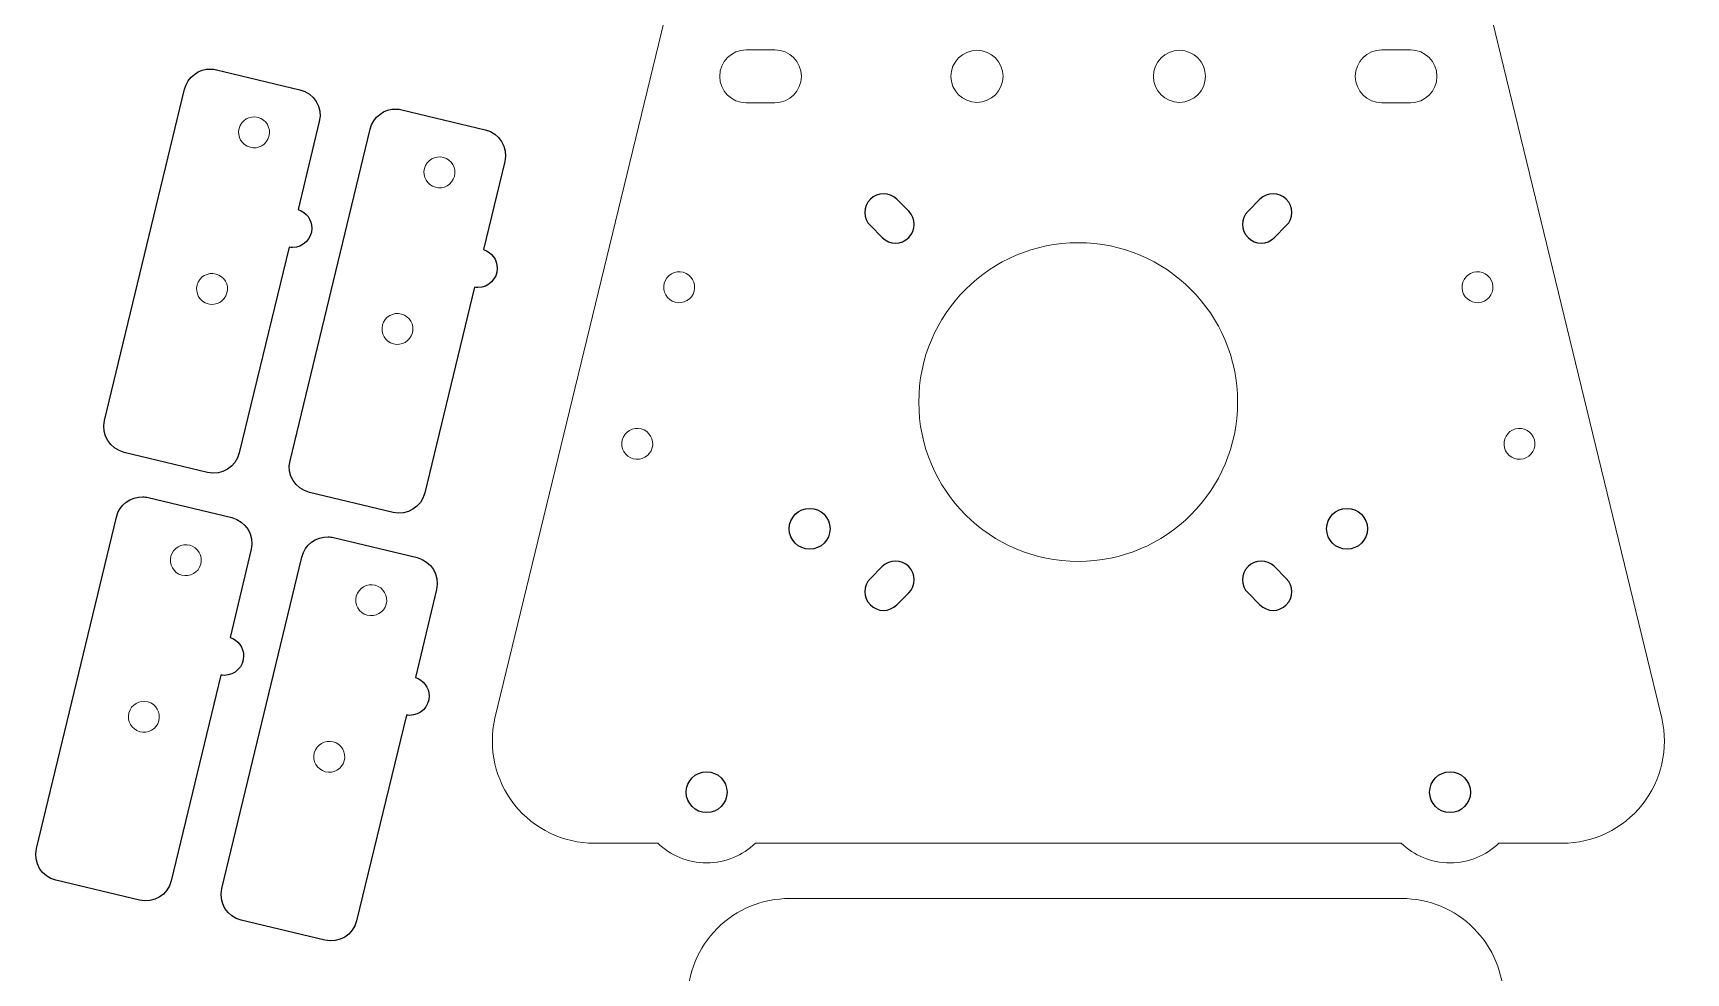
# Model space of a CAD drawing. Header units: inches. Extents: x -12 to 12, y -7.2 to 7.2.
# Drawn here: x -12 to -3.9, y -1.07 to 3.53 of the extents above; entities that cross this region are included whole.
import ezdxf

# ---------------------------------------------------------------- set-up
doc = ezdxf.new("R2010")
doc.units = ezdxf.units.IN
doc.header["$MEASUREMENT"] = 0
doc.layers.add('Layer 1', color=7, linetype='Continuous')

msp = doc.modelspace()

# ---------------------------------------------------------------- linework, layer by layer
at = {"layer": 'Layer 1', "lineweight": 20}
for points, knots in [([(-8.3793, 5.9391), (-8.5119, 5.9391), (-8.6391, 5.8864), (-8.7329, 5.7927), (-8.7329, 5.7927), (-8.8267, 5.6989), (-8.8793, 5.5717), (-8.8793, 5.4391), (-8.8793, 5.4391), (-8.8793, 5.4391), (-8.8793, 3.713), (-8.8793, 3.713), (-8.8793, 3.713), (-8.8793, 3.713), (-9.7378, 0.1752), (-9.7378, 0.1752), (-9.7378, 0.1752), (-9.7721, 0.0268), (-9.7368, -0.1292), (-9.6419, -0.2485), (-9.6419, -0.2485), (-9.5471, -0.3678), (-9.403, -0.4373), (-9.2506, -0.4373), (-9.2506, -0.4373), (-9.2506, -0.4373), (-8.9399, -0.4373), (-8.9399, -0.4373), (-8.9399, -0.4373), (-8.8778, -0.4968), (-8.7936, -0.5334), (-8.7008, -0.5334), (-8.7008, -0.5334), (-8.608, -0.5334), (-8.5237, -0.4968), (-8.4616, -0.4373), (-8.4616, -0.4373), (-8.4616, -0.4373), (-5.297, -0.4373), (-5.297, -0.4373), (-5.297, -0.4373), (-5.2349, -0.4968), (-5.1507, -0.5334), (-5.0578, -0.5334), (-5.0578, -0.5334), (-4.9651, -0.5334), (-4.8809, -0.4968), (-4.8187, -0.4373), (-4.8187, -0.4373), (-4.8187, -0.4373), (-4.508, -0.4373), (-4.508, -0.4373), (-4.508, -0.4373), (-4.3556, -0.4373), (-4.2115, -0.3678), (-4.1166, -0.2485), (-4.1166, -0.2485), (-4.0218, -0.1292), (-3.9865, 0.0267), (-4.0209, 0.1752), (-4.0209, 0.1752), (-4.0209, 0.1752), (-4.8793, 3.713), (-4.8793, 3.713), (-4.8793, 3.713), (-4.8793, 3.713), (-4.8793, 5.4391), (-4.8793, 5.4391), (-4.8793, 5.4391), (-4.8793, 5.5717), (-4.932, 5.6989), (-5.0258, 5.7927), (-5.0258, 5.7927), (-5.1195, 5.8864), (-5.2467, 5.9391), (-5.3793, 5.9391), (-5.3793, 5.9391), (-5.3793, 5.9391), (-8.3793, 5.9391), (-8.3793, 5.9391)], [0, 0, 0, 0, 0.047619, 0.047619, 0.047619, 0.047619, 0.095238, 0.095238, 0.095238, 0.095238, 0.142857, 0.142857, 0.142857, 0.142857, 0.190476, 0.190476, 0.190476, 0.190476, 0.238095, 0.238095, 0.238095, 0.238095, 0.285714, 0.285714, 0.285714, 0.285714, 0.333333, 0.333333, 0.333333, 0.333333, 0.380952, 0.380952, 0.380952, 0.380952, 0.428571, 0.428571, 0.428571, 0.428571, 0.47619, 0.47619, 0.47619, 0.47619, 0.52381, 0.52381, 0.52381, 0.52381, 0.571429, 0.571429, 0.571429, 0.571429, 0.619048, 0.619048, 0.619048, 0.619048, 0.666667, 0.666667, 0.666667, 0.666667, 0.714286, 0.714286, 0.714286, 0.714286, 0.761905, 0.761905, 0.761905, 0.761905, 0.809524, 0.809524, 0.809524, 0.809524, 0.857143, 0.857143, 0.857143, 0.857143, 0.904762, 0.904762, 0.904762, 0.904762, 1, 1, 1, 1]), ([(-10.8452, 3.0267), (-10.8561, 2.9863), (-10.8976, 2.9623), (-10.938, 2.9731), (-10.938, 2.9731), (-10.9785, 2.9839), (-11.0025, 3.0255), (-10.9916, 3.0659), (-10.9916, 3.0659), (-10.9808, 3.1064), (-10.9392, 3.1304), (-10.8988, 3.1195), (-10.8988, 3.1195), (-10.8584, 3.1087), (-10.8344, 3.0671), (-10.8452, 3.0267)], [0, 0, 0, 0, 0.2, 0.2, 0.2, 0.2, 0.4, 0.4, 0.4, 0.4, 0.6, 0.6, 0.6, 0.6, 1, 1, 1, 1]), ([(-9.9367, 2.8306), (-9.9476, 2.7902), (-9.9892, 2.7662), (-10.0296, 2.777), (-10.0296, 2.777), (-10.07, 2.7878), (-10.094, 2.8294), (-10.0832, 2.8698), (-10.0832, 2.8698), (-10.0723, 2.9102), (-10.0308, 2.9343), (-9.9903, 2.9234), (-9.9903, 2.9234), (-9.9499, 2.9126), (-9.9259, 2.871), (-9.9367, 2.8306)], [0, 0, 0, 0, 0.2, 0.2, 0.2, 0.2, 0.4, 0.4, 0.4, 0.4, 0.6, 0.6, 0.6, 0.6, 1, 1, 1, 1]), ([(-6.0988, 1.7247), (-6.0988, 1.2933), (-6.4485, 0.9436), (-6.8798, 0.9436), (-6.8798, 0.9436), (-7.3112, 0.9436), (-7.6609, 1.2933), (-7.6609, 1.7247), (-7.6609, 1.7247), (-7.6609, 2.1561), (-7.3112, 2.5057), (-6.8798, 2.5057), (-6.8798, 2.5057), (-6.4485, 2.5057), (-6.0988, 2.1561), (-6.0988, 1.7247)], [0, 0, 0, 0, 0.2, 0.2, 0.2, 0.2, 0.4, 0.4, 0.4, 0.4, 0.6, 0.6, 0.6, 0.6, 1, 1, 1, 1]), ([(-11.0508, 2.2593), (-11.0617, 2.2189), (-11.1032, 2.1949), (-11.1437, 2.2058), (-11.1437, 2.2058), (-11.1841, 2.2166), (-11.2081, 2.2581), (-11.1973, 2.2986), (-11.1973, 2.2986), (-11.1864, 2.339), (-11.1449, 2.363), (-11.1044, 2.3521), (-11.1044, 2.3521), (-11.064, 2.3413), (-11.04, 2.2998), (-11.0508, 2.2593)], [0, 0, 0, 0, 0.2, 0.2, 0.2, 0.2, 0.4, 0.4, 0.4, 0.4, 0.6, 0.6, 0.6, 0.6, 1, 1, 1, 1]), ([(-8.7619, 2.2678), (-8.7727, 2.2274), (-8.8143, 2.2033), (-8.8547, 2.2142), (-8.8547, 2.2142), (-8.8951, 2.225), (-8.9192, 2.2666), (-8.9083, 2.307), (-8.9083, 2.307), (-8.8975, 2.3474), (-8.8559, 2.3714), (-8.8155, 2.3606), (-8.8155, 2.3606), (-8.7751, 2.3498), (-8.7511, 2.3082), (-8.7619, 2.2678)], [0, 0, 0, 0, 0.2, 0.2, 0.2, 0.2, 0.4, 0.4, 0.4, 0.4, 0.6, 0.6, 0.6, 0.6, 1, 1, 1, 1]), ([(-4.9967, 2.2678), (-4.9859, 2.2274), (-4.9444, 2.2033), (-4.9039, 2.2142), (-4.9039, 2.2142), (-4.8635, 2.225), (-4.8395, 2.2666), (-4.8503, 2.307), (-4.8503, 2.307), (-4.8611, 2.3474), (-4.9027, 2.3714), (-4.9431, 2.3606), (-4.9431, 2.3606), (-4.9836, 2.3498), (-5.0076, 2.3082), (-4.9967, 2.2678)], [0, 0, 0, 0, 0.2, 0.2, 0.2, 0.2, 0.4, 0.4, 0.4, 0.4, 0.6, 0.6, 0.6, 0.6, 1, 1, 1, 1]), ([(-10.1424, 2.0632), (-10.1532, 2.0228), (-10.1947, 1.9988), (-10.2352, 2.0096), (-10.2352, 2.0096), (-10.2756, 2.0205), (-10.2996, 2.062), (-10.2887, 2.1025), (-10.2887, 2.1025), (-10.2779, 2.1429), (-10.2364, 2.1669), (-10.196, 2.1561), (-10.196, 2.1561), (-10.1555, 2.1452), (-10.1315, 2.1037), (-10.1424, 2.0632)], [0, 0, 0, 0, 0.2, 0.2, 0.2, 0.2, 0.4, 0.4, 0.4, 0.4, 0.6, 0.6, 0.6, 0.6, 1, 1, 1, 1]), ([(-8.9675, 1.5004), (-8.9784, 1.46), (-9.0199, 1.436), (-9.0603, 1.4468), (-9.0603, 1.4468), (-9.1007, 1.4577), (-9.1248, 1.4992), (-9.1139, 1.5396), (-9.1139, 1.5396), (-9.1031, 1.5801), (-9.0615, 1.604), (-9.0211, 1.5933), (-9.0211, 1.5933), (-8.9807, 1.5824), (-8.9567, 1.5408), (-8.9675, 1.5004)], [0, 0, 0, 0, 0.2, 0.2, 0.2, 0.2, 0.4, 0.4, 0.4, 0.4, 0.6, 0.6, 0.6, 0.6, 1, 1, 1, 1]), ([(-4.7911, 1.5004), (-4.7803, 1.46), (-4.7387, 1.436), (-4.6983, 1.4468), (-4.6983, 1.4468), (-4.6578, 1.4577), (-4.6339, 1.4992), (-4.6447, 1.5396), (-4.6447, 1.5396), (-4.6555, 1.5801), (-4.6971, 1.604), (-4.7375, 1.5932), (-4.7375, 1.5932), (-4.7779, 1.5824), (-4.8019, 1.5408), (-4.7911, 1.5004)], [0, 0, 0, 0, 0.2, 0.2, 0.2, 0.2, 0.4, 0.4, 0.4, 0.4, 0.6, 0.6, 0.6, 0.6, 1, 1, 1, 1]), ([(-11.1794, 0.9302), (-11.1902, 0.8898), (-11.2317, 0.8658), (-11.2721, 0.8766), (-11.2721, 0.8766), (-11.3126, 0.8875), (-11.3366, 0.929), (-11.3257, 0.9694), (-11.3257, 0.9694), (-11.3149, 1.0099), (-11.2734, 1.0338), (-11.2329, 1.023), (-11.2329, 1.023), (-11.1925, 1.0122), (-11.1685, 0.9706), (-11.1794, 0.9302)], [0, 0, 0, 0, 0.2, 0.2, 0.2, 0.2, 0.4, 0.4, 0.4, 0.4, 0.6, 0.6, 0.6, 0.6, 1, 1, 1, 1]), ([(-10.2708, 0.7341), (-10.2817, 0.6937), (-10.3232, 0.6697), (-10.3637, 0.6805), (-10.3637, 0.6805), (-10.4041, 0.6914), (-10.4281, 0.733), (-10.4173, 0.7734), (-10.4173, 0.7734), (-10.4064, 0.8138), (-10.3649, 0.8378), (-10.3244, 0.827), (-10.3244, 0.827), (-10.284, 0.8161), (-10.26, 0.7746), (-10.2708, 0.7341)], [0, 0, 0, 0, 0.2, 0.2, 0.2, 0.2, 0.4, 0.4, 0.4, 0.4, 0.6, 0.6, 0.6, 0.6, 1, 1, 1, 1]), ([(-11.3849, 0.1629), (-11.3958, 0.1224), (-11.4373, 0.0984), (-11.4778, 0.1093), (-11.4778, 0.1093), (-11.5182, 0.1201), (-11.5422, 0.1617), (-11.5314, 0.2021), (-11.5314, 0.2021), (-11.5205, 0.2425), (-11.4789, 0.2665), (-11.4385, 0.2557), (-11.4385, 0.2557), (-11.3981, 0.2448), (-11.3741, 0.2033), (-11.3849, 0.1629)], [0, 0, 0, 0, 0.2, 0.2, 0.2, 0.2, 0.4, 0.4, 0.4, 0.4, 0.6, 0.6, 0.6, 0.6, 1, 1, 1, 1]), ([(-10.4765, -0.0332), (-10.4873, -0.0736), (-10.5289, -0.0977), (-10.5693, -0.0868), (-10.5693, -0.0868), (-10.6097, -0.076), (-10.6337, -0.0344), (-10.6229, 0.006), (-10.6229, 0.006), (-10.612, 0.0464), (-10.5705, 0.0704), (-10.5301, 0.0596), (-10.5301, 0.0596), (-10.4896, 0.0488), (-10.4656, 0.0072), (-10.4765, -0.0332)], [0, 0, 0, 0, 0.2, 0.2, 0.2, 0.2, 0.4, 0.4, 0.4, 0.4, 0.6, 0.6, 0.6, 0.6, 1, 1, 1, 1]), ([(-8.2949, -0.7081), (-8.4275, -0.7081), (-8.5547, -0.7608), (-8.6485, -0.8546), (-8.6485, -0.8546), (-8.7422, -0.9484), (-8.7949, -1.0755), (-8.7949, -1.2081), (-8.7949, -1.2081), (-8.7949, -1.2081), (-8.7949, -2.9342), (-8.7949, -2.9342), (-8.7949, -2.9342), (-8.7949, -2.9342), (-9.6534, -6.472), (-9.6534, -6.472), (-9.6534, -6.472), (-9.6877, -6.6204), (-9.6524, -6.7765), (-9.5576, -6.8957), (-9.5576, -6.8957), (-9.4627, -7.015), (-9.3186, -7.0845), (-9.1662, -7.0845), (-9.1662, -7.0845), (-9.1662, -7.0845), (-8.8555, -7.0845), (-8.8555, -7.0845), (-8.8555, -7.0845), (-8.7934, -7.144), (-8.7092, -7.1806), (-8.6164, -7.1806), (-8.6164, -7.1806), (-8.5235, -7.1806), (-8.4394, -7.144), (-8.3772, -7.0845), (-8.3772, -7.0845), (-8.3772, -7.0845), (-5.2126, -7.0845), (-5.2126, -7.0845), (-5.2126, -7.0845), (-5.1505, -7.144), (-5.0663, -7.1806), (-4.9735, -7.1806), (-4.9735, -7.1806), (-4.8807, -7.1806), (-4.7965, -7.144), (-4.7343, -7.0845), (-4.7343, -7.0845), (-4.7343, -7.0845), (-4.4236, -7.0845), (-4.4236, -7.0845), (-4.4236, -7.0845), (-4.2712, -7.0845), (-4.1271, -7.015), (-4.0323, -6.8957), (-4.0323, -6.8957), (-3.9374, -6.7765), (-3.9021, -6.6204), (-3.9364, -6.472), (-3.9364, -6.472), (-3.9364, -6.472), (-4.7949, -2.9342), (-4.7949, -2.9342), (-4.7949, -2.9342), (-4.7949, -2.9342), (-4.7949, -1.2081), (-4.7949, -1.2081), (-4.7949, -1.2081), (-4.7949, -1.0755), (-4.8476, -0.9484), (-4.9414, -0.8546), (-4.9414, -0.8546), (-5.0352, -0.7608), (-5.1623, -0.7081), (-5.2949, -0.7081), (-5.2949, -0.7081), (-5.2949, -0.7081), (-8.2949, -0.7081), (-8.2949, -0.7081)], [0, 0, 0, 0, 0.047619, 0.047619, 0.047619, 0.047619, 0.095238, 0.095238, 0.095238, 0.095238, 0.142857, 0.142857, 0.142857, 0.142857, 0.190476, 0.190476, 0.190476, 0.190476, 0.238095, 0.238095, 0.238095, 0.238095, 0.285714, 0.285714, 0.285714, 0.285714, 0.333333, 0.333333, 0.333333, 0.333333, 0.380952, 0.380952, 0.380952, 0.380952, 0.428571, 0.428571, 0.428571, 0.428571, 0.47619, 0.47619, 0.47619, 0.47619, 0.52381, 0.52381, 0.52381, 0.52381, 0.571429, 0.571429, 0.571429, 0.571429, 0.619048, 0.619048, 0.619048, 0.619048, 0.666667, 0.666667, 0.666667, 0.666667, 0.714286, 0.714286, 0.714286, 0.714286, 0.761905, 0.761905, 0.761905, 0.761905, 0.809524, 0.809524, 0.809524, 0.809524, 0.857143, 0.857143, 0.857143, 0.857143, 0.904762, 0.904762, 0.904762, 0.904762, 1, 1, 1, 1])]:
    msp.add_open_spline(points, degree=3, knots=knots, dxfattribs=at)
at = {"layer": 'Layer 1', "lineweight": 15}
for points, knots in [([(-8.5069, 3.4504), (-8.5069, 3.4504), (-8.3659, 3.4504), (-8.3659, 3.4504), (-8.3659, 3.4504), (-8.2942, 3.4504), (-8.2364, 3.3927), (-8.2364, 3.3209), (-8.2364, 3.3209), (-8.2364, 3.2492), (-8.2942, 3.1914), (-8.3659, 3.1914), (-8.3659, 3.1914), (-8.3659, 3.1914), (-8.5069, 3.1914), (-8.5069, 3.1914), (-8.5069, 3.1914), (-8.5787, 3.1914), (-8.6364, 3.2492), (-8.6364, 3.3209), (-8.6364, 3.3209), (-8.6364, 3.3927), (-8.5787, 3.4504), (-8.5069, 3.4504)], [0, 0, 0, 0, 0.142857, 0.142857, 0.142857, 0.142857, 0.285714, 0.285714, 0.285714, 0.285714, 0.428571, 0.428571, 0.428571, 0.428571, 0.571429, 0.571429, 0.571429, 0.571429, 0.714286, 0.714286, 0.714286, 0.714286, 1, 1, 1, 1]), ([(-7.2483, 3.3209), (-7.2483, 3.3914), (-7.3055, 3.4485), (-7.3759, 3.4485), (-7.3759, 3.4485), (-7.4464, 3.4485), (-7.5035, 3.3914), (-7.5035, 3.3209), (-7.5035, 3.3209), (-7.5035, 3.2505), (-7.4464, 3.1933), (-7.3759, 3.1933), (-7.3759, 3.1933), (-7.3055, 3.1933), (-7.2483, 3.2505), (-7.2483, 3.3209)], [0, 0, 0, 0, 0.2, 0.2, 0.2, 0.2, 0.4, 0.4, 0.4, 0.4, 0.6, 0.6, 0.6, 0.6, 1, 1, 1, 1]), ([(-6.2562, 3.3209), (-6.2562, 3.3914), (-6.3133, 3.4485), (-6.3838, 3.4485), (-6.3838, 3.4485), (-6.4543, 3.4485), (-6.5114, 3.3914), (-6.5114, 3.3209), (-6.5114, 3.3209), (-6.5114, 3.2505), (-6.4543, 3.1933), (-6.3838, 3.1933), (-6.3838, 3.1933), (-6.3133, 3.1933), (-6.2562, 3.2505), (-6.2562, 3.3209)], [0, 0, 0, 0, 0.2, 0.2, 0.2, 0.2, 0.4, 0.4, 0.4, 0.4, 0.6, 0.6, 0.6, 0.6, 1, 1, 1, 1]), ([(-5.3927, 3.4504), (-5.3927, 3.4504), (-5.2517, 3.4504), (-5.2517, 3.4504), (-5.2517, 3.4504), (-5.18, 3.4504), (-5.1222, 3.3927), (-5.1222, 3.3209), (-5.1222, 3.3209), (-5.1222, 3.2492), (-5.18, 3.1914), (-5.2517, 3.1914), (-5.2517, 3.1914), (-5.2517, 3.1914), (-5.3927, 3.1914), (-5.3927, 3.1914), (-5.3927, 3.1914), (-5.4644, 3.1914), (-5.5222, 3.2492), (-5.5222, 3.3209), (-5.5222, 3.3209), (-5.5222, 3.3927), (-5.4644, 3.4504), (-5.3927, 3.4504)], [0, 0, 0, 0, 0.142857, 0.142857, 0.142857, 0.142857, 0.285714, 0.285714, 0.285714, 0.285714, 0.428571, 0.428571, 0.428571, 0.428571, 0.571429, 0.571429, 0.571429, 0.571429, 0.714286, 0.714286, 0.714286, 0.714286, 1, 1, 1, 1])]:
    msp.add_open_spline(points, degree=3, knots=knots, dxfattribs=at)
at = {"layer": 'Layer 1', "lineweight": 25}
for points, knots in [([(-11.1288, 3.3566), (-11.1889, 3.3586), (-11.2438, 3.3185), (-11.2584, 3.2578), (-11.2584, 3.2578), (-11.2584, 3.2578), (-11.6503, 1.6336), (-11.6503, 1.6336), (-11.6503, 1.6336), (-11.667, 1.5642), (-11.6245, 1.4949), (-11.5551, 1.4782), (-11.5551, 1.4782), (-11.5551, 1.4782), (-11.1458, 1.38), (-11.1458, 1.38), (-11.1458, 1.38), (-11.0763, 1.3634), (-11.0071, 1.4059), (-10.9904, 1.4753), (-10.9904, 1.4753), (-10.9904, 1.4753), (-10.7462, 2.4833), (-10.7462, 2.4833), (-10.7462, 2.4833), (-10.7409, 2.4824), (-10.7355, 2.482), (-10.7301, 2.482), (-10.7301, 2.482), (-10.6777, 2.482), (-10.6351, 2.5245), (-10.6351, 2.577), (-10.6351, 2.577), (-10.6351, 2.6186), (-10.6622, 2.6553), (-10.7019, 2.6677), (-10.7019, 2.6677), (-10.7019, 2.6677), (-10.5984, 3.0995), (-10.5984, 3.0995), (-10.5984, 3.0995), (-10.5817, 3.1689), (-10.6242, 3.2382), (-10.6936, 3.2549), (-10.6936, 3.2549), (-10.6936, 3.2549), (-11.1029, 3.3531), (-11.1029, 3.3531), (-11.1029, 3.3531), (-11.1116, 3.3551), (-11.1203, 3.3563), (-11.1288, 3.3566)], [0, 0, 0, 0, 0.071429, 0.071429, 0.071429, 0.071429, 0.142857, 0.142857, 0.142857, 0.142857, 0.214286, 0.214286, 0.214286, 0.214286, 0.285714, 0.285714, 0.285714, 0.285714, 0.357143, 0.357143, 0.357143, 0.357143, 0.428571, 0.428571, 0.428571, 0.428571, 0.5, 0.5, 0.5, 0.5, 0.571429, 0.571429, 0.571429, 0.571429, 0.642857, 0.642857, 0.642857, 0.642857, 0.714286, 0.714286, 0.714286, 0.714286, 0.785714, 0.785714, 0.785714, 0.785714, 0.857143, 0.857143, 0.857143, 0.857143, 1, 1, 1, 1]), ([(-10.2203, 3.1605), (-10.2804, 3.1626), (-10.3353, 3.1224), (-10.3498, 3.0617), (-10.3498, 3.0617), (-10.3498, 3.0617), (-10.7419, 1.4375), (-10.7419, 1.4375), (-10.7419, 1.4375), (-10.7585, 1.3681), (-10.716, 1.2988), (-10.6466, 1.2821), (-10.6466, 1.2821), (-10.6466, 1.2821), (-10.2373, 1.1839), (-10.2373, 1.1839), (-10.2373, 1.1839), (-10.1679, 1.1673), (-10.0985, 1.2098), (-10.0819, 1.2792), (-10.0819, 1.2792), (-10.0819, 1.2792), (-9.8377, 2.2873), (-9.8377, 2.2873), (-9.8377, 2.2873), (-9.8324, 2.2863), (-9.827, 2.2859), (-9.8216, 2.2859), (-9.8216, 2.2859), (-9.7692, 2.2859), (-9.7266, 2.3284), (-9.7266, 2.3809), (-9.7266, 2.3809), (-9.7266, 2.4225), (-9.7537, 2.4592), (-9.7934, 2.4716), (-9.7934, 2.4716), (-9.7934, 2.4716), (-9.6899, 2.9034), (-9.6899, 2.9034), (-9.6899, 2.9034), (-9.6732, 2.9728), (-9.7157, 3.0421), (-9.7852, 3.0588), (-9.7852, 3.0588), (-9.7852, 3.0588), (-10.1944, 3.1569), (-10.1944, 3.1569), (-10.1944, 3.1569), (-10.2031, 3.159), (-10.2118, 3.1602), (-10.2203, 3.1605)], [0, 0, 0, 0, 0.071429, 0.071429, 0.071429, 0.071429, 0.142857, 0.142857, 0.142857, 0.142857, 0.214286, 0.214286, 0.214286, 0.214286, 0.285714, 0.285714, 0.285714, 0.285714, 0.357143, 0.357143, 0.357143, 0.357143, 0.428571, 0.428571, 0.428571, 0.428571, 0.5, 0.5, 0.5, 0.5, 0.571429, 0.571429, 0.571429, 0.571429, 0.642857, 0.642857, 0.642857, 0.642857, 0.714286, 0.714286, 0.714286, 0.714286, 0.785714, 0.785714, 0.785714, 0.785714, 0.857143, 0.857143, 0.857143, 0.857143, 1, 1, 1, 1]), ([(-7.7106, 2.5308), (-7.7464, 2.4949), (-7.8041, 2.4949), (-7.84, 2.5308), (-7.84, 2.5308), (-7.84, 2.5308), (-7.8984, 2.5892), (-7.8984, 2.5892), (-7.8984, 2.5892), (-7.9343, 2.6251), (-7.9343, 2.6828), (-7.8984, 2.7186), (-7.8984, 2.7186), (-7.8626, 2.7544), (-7.8049, 2.7544), (-7.7691, 2.7186), (-7.7691, 2.7186), (-7.7691, 2.7186), (-7.7106, 2.6601), (-7.7106, 2.6601), (-7.7106, 2.6601), (-7.6748, 2.6243), (-7.6748, 2.5666), (-7.7106, 2.5308)], [0, 0, 0, 0, 0.142857, 0.142857, 0.142857, 0.142857, 0.285714, 0.285714, 0.285714, 0.285714, 0.428571, 0.428571, 0.428571, 0.428571, 0.571429, 0.571429, 0.571429, 0.571429, 0.714286, 0.714286, 0.714286, 0.714286, 1, 1, 1, 1]), ([(-5.8602, 2.7186), (-5.8244, 2.6828), (-5.8244, 2.6251), (-5.8602, 2.5892), (-5.8602, 2.5892), (-5.8602, 2.5892), (-5.9187, 2.5308), (-5.9187, 2.5308), (-5.9187, 2.5308), (-5.9545, 2.4949), (-6.0122, 2.4949), (-6.048, 2.5308), (-6.048, 2.5308), (-6.0838, 2.5666), (-6.0838, 2.6243), (-6.048, 2.6601), (-6.048, 2.6601), (-6.048, 2.6601), (-5.9895, 2.7186), (-5.9895, 2.7186), (-5.9895, 2.7186), (-5.9537, 2.7544), (-5.8961, 2.7544), (-5.8602, 2.7186)], [0, 0, 0, 0, 0.142857, 0.142857, 0.142857, 0.142857, 0.285714, 0.285714, 0.285714, 0.285714, 0.428571, 0.428571, 0.428571, 0.428571, 0.571429, 0.571429, 0.571429, 0.571429, 0.714286, 0.714286, 0.714286, 0.714286, 1, 1, 1, 1]), ([(-11.4629, 1.2601), (-11.5229, 1.2622), (-11.5779, 1.222), (-11.5924, 1.1613), (-11.5924, 1.1613), (-11.5924, 1.1613), (-11.9844, -0.4628), (-11.9844, -0.4628), (-11.9844, -0.4628), (-12.0011, -0.5323), (-11.9586, -0.6016), (-11.8892, -0.6183), (-11.8892, -0.6183), (-11.8892, -0.6183), (-11.4799, -0.7164), (-11.4799, -0.7164), (-11.4799, -0.7164), (-11.4104, -0.7331), (-11.3411, -0.6906), (-11.3245, -0.6212), (-11.3245, -0.6212), (-11.3245, -0.6212), (-11.0802, 0.3869), (-11.0802, 0.3869), (-11.0802, 0.3869), (-11.075, 0.3859), (-11.0696, 0.3855), (-11.0642, 0.3855), (-11.0642, 0.3855), (-11.0118, 0.3855), (-10.9692, 0.428), (-10.9692, 0.4805), (-10.9692, 0.4805), (-10.9692, 0.5221), (-10.9963, 0.5588), (-11.036, 0.5712), (-11.036, 0.5712), (-11.036, 0.5712), (-10.9325, 1.003), (-10.9325, 1.003), (-10.9325, 1.003), (-10.9158, 1.0724), (-10.9583, 1.1417), (-11.0277, 1.1584), (-11.0277, 1.1584), (-11.0277, 1.1584), (-11.437, 1.2565), (-11.437, 1.2565), (-11.437, 1.2565), (-11.4457, 1.2587), (-11.4544, 1.2598), (-11.4629, 1.2601)], [0, 0, 0, 0, 0.071429, 0.071429, 0.071429, 0.071429, 0.142857, 0.142857, 0.142857, 0.142857, 0.214286, 0.214286, 0.214286, 0.214286, 0.285714, 0.285714, 0.285714, 0.285714, 0.357143, 0.357143, 0.357143, 0.357143, 0.428571, 0.428571, 0.428571, 0.428571, 0.5, 0.5, 0.5, 0.5, 0.571429, 0.571429, 0.571429, 0.571429, 0.642857, 0.642857, 0.642857, 0.642857, 0.714286, 0.714286, 0.714286, 0.714286, 0.785714, 0.785714, 0.785714, 0.785714, 0.857143, 0.857143, 0.857143, 0.857143, 1, 1, 1, 1]), ([(-8.096, 1.1039), (-8.096, 1.1591), (-8.1407, 1.2039), (-8.196, 1.2039), (-8.196, 1.2039), (-8.2512, 1.2039), (-8.296, 1.1591), (-8.296, 1.1039), (-8.296, 1.1039), (-8.296, 1.0486), (-8.2512, 1.0038), (-8.196, 1.0038), (-8.196, 1.0038), (-8.1407, 1.0038), (-8.096, 1.0486), (-8.096, 1.1039)], [0, 0, 0, 0, 0.2, 0.2, 0.2, 0.2, 0.4, 0.4, 0.4, 0.4, 0.6, 0.6, 0.6, 0.6, 1, 1, 1, 1]), ([(-5.4626, 1.1039), (-5.4626, 1.1591), (-5.5074, 1.2039), (-5.5627, 1.2039), (-5.5627, 1.2039), (-5.6179, 1.2039), (-5.6627, 1.1591), (-5.6627, 1.1039), (-5.6627, 1.1039), (-5.6627, 1.0486), (-5.6179, 1.0038), (-5.5627, 1.0038), (-5.5627, 1.0038), (-5.5074, 1.0038), (-5.4626, 1.0486), (-5.4626, 1.1039)], [0, 0, 0, 0, 0.2, 0.2, 0.2, 0.2, 0.4, 0.4, 0.4, 0.4, 0.6, 0.6, 0.6, 0.6, 1, 1, 1, 1]), ([(-10.5545, 1.064), (-10.6145, 1.0661), (-10.6694, 1.026), (-10.6839, 0.9652), (-10.6839, 0.9652), (-10.6839, 0.9652), (-11.076, -0.659), (-11.076, -0.659), (-11.076, -0.659), (-11.0926, -0.7284), (-11.0501, -0.7977), (-10.9807, -0.8144), (-10.9807, -0.8144), (-10.9807, -0.8144), (-10.5714, -0.9126), (-10.5714, -0.9126), (-10.5714, -0.9126), (-10.502, -0.9292), (-10.4326, -0.8867), (-10.416, -0.8173), (-10.416, -0.8173), (-10.416, -0.8173), (-10.1718, 0.1907), (-10.1718, 0.1907), (-10.1718, 0.1907), (-10.1665, 0.1899), (-10.1611, 0.1894), (-10.1558, 0.1894), (-10.1558, 0.1894), (-10.1033, 0.1894), (-10.0607, 0.2319), (-10.0607, 0.2844), (-10.0607, 0.2844), (-10.0608, 0.326), (-10.0878, 0.3628), (-10.1276, 0.3751), (-10.1276, 0.3751), (-10.1276, 0.3751), (-10.024, 0.8069), (-10.024, 0.8069), (-10.024, 0.8069), (-10.0073, 0.8764), (-10.0498, 0.9456), (-10.1192, 0.9623), (-10.1192, 0.9623), (-10.1192, 0.9623), (-10.5285, 1.0605), (-10.5285, 1.0605), (-10.5285, 1.0605), (-10.5372, 1.0625), (-10.5459, 1.0637), (-10.5545, 1.064)], [0, 0, 0, 0, 0.071429, 0.071429, 0.071429, 0.071429, 0.142857, 0.142857, 0.142857, 0.142857, 0.214286, 0.214286, 0.214286, 0.214286, 0.285714, 0.285714, 0.285714, 0.285714, 0.357143, 0.357143, 0.357143, 0.357143, 0.428571, 0.428571, 0.428571, 0.428571, 0.5, 0.5, 0.5, 0.5, 0.571429, 0.571429, 0.571429, 0.571429, 0.642857, 0.642857, 0.642857, 0.642857, 0.714286, 0.714286, 0.714286, 0.714286, 0.785714, 0.785714, 0.785714, 0.785714, 0.857143, 0.857143, 0.857143, 0.857143, 1, 1, 1, 1]), ([(-7.7106, 0.9186), (-7.6748, 0.8827), (-7.6748, 0.8251), (-7.7106, 0.7893), (-7.7106, 0.7893), (-7.7106, 0.7893), (-7.7691, 0.7308), (-7.7691, 0.7308), (-7.7691, 0.7308), (-7.8049, 0.695), (-7.8626, 0.695), (-7.8984, 0.7308), (-7.8984, 0.7308), (-7.9342, 0.7666), (-7.9343, 0.8243), (-7.8984, 0.8601), (-7.8984, 0.8601), (-7.8984, 0.8601), (-7.84, 0.9186), (-7.84, 0.9186), (-7.84, 0.9186), (-7.8041, 0.9544), (-7.7464, 0.9544), (-7.7106, 0.9186)], [0, 0, 0, 0, 0.142857, 0.142857, 0.142857, 0.142857, 0.285714, 0.285714, 0.285714, 0.285714, 0.428571, 0.428571, 0.428571, 0.428571, 0.571429, 0.571429, 0.571429, 0.571429, 0.714286, 0.714286, 0.714286, 0.714286, 1, 1, 1, 1]), ([(-5.8602, 0.7308), (-5.8961, 0.695), (-5.9537, 0.695), (-5.9895, 0.7308), (-5.9895, 0.7308), (-5.9895, 0.7308), (-6.048, 0.7893), (-6.048, 0.7893), (-6.048, 0.7893), (-6.0838, 0.8251), (-6.0838, 0.8827), (-6.048, 0.9186), (-6.048, 0.9186), (-6.0122, 0.9544), (-5.9545, 0.9544), (-5.9187, 0.9186), (-5.9187, 0.9186), (-5.9187, 0.9186), (-5.8602, 0.8601), (-5.8602, 0.8601), (-5.8602, 0.8601), (-5.8244, 0.8243), (-5.8244, 0.7666), (-5.8602, 0.7308)], [0, 0, 0, 0, 0.142857, 0.142857, 0.142857, 0.142857, 0.285714, 0.285714, 0.285714, 0.285714, 0.428571, 0.428571, 0.428571, 0.428571, 0.571429, 0.571429, 0.571429, 0.571429, 0.714286, 0.714286, 0.714286, 0.714286, 1, 1, 1, 1]), ([(-8.6008, -0.1873), (-8.6008, -0.1321), (-8.6455, -0.0873), (-8.7008, -0.0873), (-8.7008, -0.0873), (-8.756, -0.0873), (-8.8007, -0.1321), (-8.8007, -0.1873), (-8.8007, -0.1873), (-8.8007, -0.2425), (-8.756, -0.2873), (-8.7008, -0.2873), (-8.7008, -0.2873), (-8.6455, -0.2873), (-8.6008, -0.2425), (-8.6008, -0.1873)], [0, 0, 0, 0, 0.2, 0.2, 0.2, 0.2, 0.4, 0.4, 0.4, 0.4, 0.6, 0.6, 0.6, 0.6, 1, 1, 1, 1]), ([(-4.9579, -0.1873), (-4.9579, -0.1321), (-5.0026, -0.0873), (-5.0578, -0.0873), (-5.0578, -0.0873), (-5.1131, -0.0873), (-5.1579, -0.1321), (-5.1579, -0.1873), (-5.1579, -0.1873), (-5.1579, -0.2425), (-5.1131, -0.2873), (-5.0578, -0.2873), (-5.0578, -0.2873), (-5.0026, -0.2873), (-4.9579, -0.2425), (-4.9579, -0.1873)], [0, 0, 0, 0, 0.2, 0.2, 0.2, 0.2, 0.4, 0.4, 0.4, 0.4, 0.6, 0.6, 0.6, 0.6, 1, 1, 1, 1])]:
    msp.add_open_spline(points, degree=3, knots=knots, dxfattribs=at)

doc.saveas('drawing.dxf')
